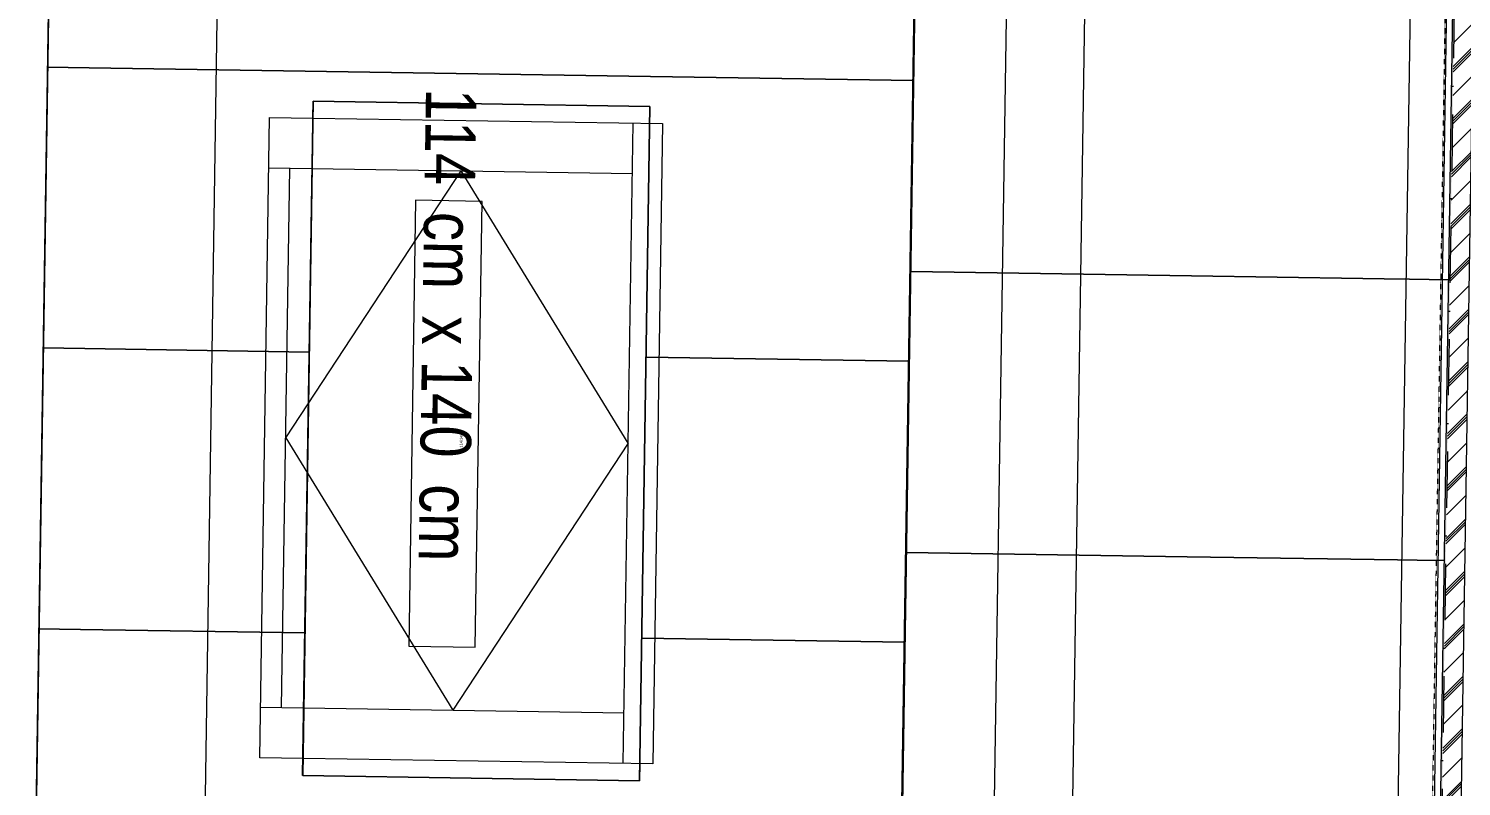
# Model space of a CAD drawing. Header units: metres. Extents: x -19025 to 34897, y -14024 to 26069.
# Drawn here: x -13373 to -10822, y 3422 to 4771 of the extents above; entities that cross this region are included whole.
import ezdxf
from ezdxf.enums import TextEntityAlignment as Align

# ---------------------------------------------------------------- set-up
doc = ezdxf.new("R2010")
doc.units = ezdxf.units.M
doc.header["$MEASUREMENT"] = 0
doc.set_wipeout_variables(frame=1)
for name, pattern in [('Strichlinie mittel', [0.15, 0.1, -0.05]), ('Wipeout_Contour', [1, 0, -1]), ('zz_Gebäudefluchtlinie', [0.2, 0.1, -0.05, 0, -0.05])]:
    doc.linetypes.add(name, pattern=pattern)
for name, color, linetype in [('11__100 Achsraster', 7, 'Continuous'), ('130 Wand Innen', 7, 'Continuous'), ('220 Bodenaufbau', 7, 'Continuous'), ('310 Dachkonstruktion massiv', 7, 'Continuous'), ('330 Dachdeckung', 7, 'Continuous'), ('520 Post', 7, 'Continuous'), ('930 Beschriftung Allgemein', 7, 'Continuous'), ('936 Beschriftung PP', 7, 'Continuous')]:
    doc.layers.add(name, color=color, linetype=linetype)
doc.styles.add('ERSTELLTER_STIL_1', font='ARIALN.TTF')
doc.styles.add('ERSTELLTER_STIL_4', font='arialbd.ttf')
doc.linetypes.add('Grenze Bezirk', pattern='A,0,[2,22HAUS116_412 STG1 _ 2.DG_IndexB_2026-08-161.Shx,S=0.001587,R=0,X=0,Y=0],-0.25,0', length=0.25)

# ---------------------------------------------------------------- blocks, each defined once
blk = doc.blocks.new('Decke_1_1', base_point=(-12.5417, 13.2338))
at = {"layer": '220 Bodenaufbau', "color": 7, "linetype": 'Continuous', "lineweight": 13, "flags": 128}
blk.add_lwpolyline([(-12.482, 21.772), (-12.74, 17.1693), (-10.4444, 17.0406), (-10.6591, 13.2049), (-12.5417, 13.2338), (-12.638, 6.9481), (-12.5214, 6.9463), (-12.5836, 2.8868), (-8.4848, 2.8239), (-8.5307, -0.1696), (-2.6045, -0.1696), (-2.5423, 3.8838), (-1.8278, 3.873), (-1.7618, 8.1713), (-2.5953, 8.1841), (-2.4657, 16.6303), (-2.3698, 16.6251), (-2.1874, 19.881)], dxfattribs=at)
blk = doc.blocks.new('Wand_118_1', base_point=(-12.5356, 13.2337))
at = {"color": 254, "linetype": 'Wipeout_Contour', "lineweight": 0, "ltscale": 65.628781}
blk.add_wipeout([(-12.6006, 13.2347), (-12.6946, 7.109), (-12.6296, 7.108), (-12.5356, 13.2337)], dxfattribs=at).dxf.layer = '130 Wand Innen'
at = {"layer": '130 Wand Innen', "color": 7, "linetype": 'Continuous', "lineweight": 13, "flags": 128}
for points in [[(-12.6006, 13.2347), (-12.6946, 7.109)], [(-12.6296, 7.108), (-12.5356, 13.2337)]]:
    blk.add_lwpolyline(points, dxfattribs=at)
blk = doc.blocks.new('Etikett_32_1', base_point=(-14.3167, 8.7668))
at = {"layer": '936 Beschriftung PP', "color": 7, "linetype": 'Continuous', "lineweight": 13, "flags": 128}
blk.add_lwpolyline([(-14.4475, 7.9753), (-14.329, 7.9734), (-14.3167, 8.7668), (-14.4353, 8.7687)], close=True, dxfattribs=at)
at = {"layer": '936 Beschriftung PP', "color": 7, "lineweight": 13, "insert": (-14.3422, 7.9736), "char_height": 0.09, "attachment_point": 3, "rotation": 269.113, "style": 'ERSTELLTER_STIL_1'}
blk.add_mtext('\\A1;{\\pqr;\\pt0,1;\\fArial Narrow|b0|i0|c0|p0;\\W1.000000;114\\fArial Narrow|b0|i0|c0|p0;\\W1.000000;\\A1{\\H.66x;\\S^  ;}\\fArial Narrow|b0|i0|c0|p0;\\W1.000000; cm\\fArial Narrow|b0|i0|c0|p0;\\W1.000000;\\A1{\\H.66x;\\S^  ;}\\fArial Narrow|b0|i0|c0|p0;\\W1.000000; x \\fArial Narrow|b0|i0|c0|p0;\\W1.000000;\\fArial Narrow|b0|i0|c0|p0;\\W1.000000;\\fArial Narrow|b0|i0|c0|p0;\\W1.000000;\\fArial Narrow|b0|i0|c0|p0;\\W1.000000;\\fArial Narrow|b0|i0|c0|p0;\\W1.000000;140\\fArial Narrow|b0|i0|c0|p0;\\W1.000000;\\A1{\\H.66x;\\S^  ;}\\fArial Narrow|b0|i0|c0|p0;\\W1.000000; cm\\fArial Narrow|b0|i0|c0|p0;\\W1.000000;\\A1{\\H.66x;\\S^  ;}\\fArial Narrow|b0|i0|c0|p0;\\W1.000000;\\fArial Narrow|b0|i0|c0|p0;\\W1.000000;\\fArial Narrow|b0|i0|c0|p0;\\W1.000000;\\fArial Narrow|b0|i0|c0|p0;\\W1.000000;\\fArial Narrow|b0|i0|c0|p0;\\W1.000000;\\fArial Narrow|b0|i0|c0|p0;\\W1.000000;\\fArial Narrow|b0|i0|c0|p0;\\W1.000000;\\A1{\\H.66x;\\S^  ;}\\fArial Narrow|b0|i0|c0|p0;\\W1.000000;\\fArial Narrow|b0|i0|c0|p0;\\W1.000000;\\A1{\\H.66x;\\S^  ;}\\fArial Narrow|b0|i0|c0|p0;\\W1.000000;\\fArial Narrow|b0|i0|c0|p0;\\W1.000000;\\fArial Narrow|b0|i0|c0|p0;\\W1.000000;\\fArial Narrow|b0|i0|c0|p0;\\W1.000000;\\fArial Narrow|b0|i0|c0|p0;\\W1.000000;\\fArial Narrow|b0|i0|c0|p0;\\W1.000000;\\fArial Narrow|b0|i0|c0|p0;\\W1.000000;\\A1{\\H.66x;\\S^  ;}\\fArial Narrow|b0|i0|c0|p0;\\W1.000000;\\fArial Narrow|b0|i0|c0|p0;\\W1.000000;\\A1{\\H.66x;\\S^  ;}\\fArial Narrow|b0|i0|c0|p0;\\W1.000000;\\fArial Narrow|b0|i0|c0|p0;\\W1.000000;\\fArial Narrow|b0|i0|c0|p0;\\W1.000000;\\fArial Narrow|b0|i0|c0|p0;\\W1.000000;\\fArial Narrow|b0|i0|c0|p0;\\W1.000000;\\fArial Narrow|b0|i0|c0|p0;\\W1.000000;\\fArial Narrow|b0|i0|c0|p0;\\W1.000000;\\A1{\\H.66x;\\S^  ;}\\fArial Narrow|b0|i0|c0|p0;\\W1.000000;\\fArial Narrow|b0|i0|c0|p0;\\W1.000000;\\A1{\\H.66x;\\S^  ;}\\fArial Narrow|b0|i0|c0|p0;\\W1.000000;\\fArial Narrow|b0|i0|c0|p0;\\W1.000000;\\fArial Narrow|b0|i0|c0|p0;\\W1.000000;\\fArial Narrow|b0|i0|c0|p0;\\W1.000000;\\fArial Narrow|b0|i0|c0|p0;\\W1.000000;\\fArial Narrow|b0|i0|c0|p0;\\W1.000000;\\fArial Narrow|b0|i0|c0|p0;\\W1.000000;\\A1{\\H.66x;\\S^  ;}\\fArial Narrow|b0|i0|c0|p0;\\W1.000000;}', dxfattribs=at)
at = {"layer": '936 Beschriftung PP', "color": 7, "lineweight": 13, "style": 'ERSTELLTER_STIL_1'}
blk.add_attdef('DUMMY_92', text='', height=0.09, rotation=269.113, dxfattribs=at).set_placement((-14.3167, 8.7668), align=Align.TOP_LEFT)
blk = doc.blocks.new('*X675')
at = {"layer": '310 Dachkonstruktion massiv', "color": 8, "linetype": 'Continuous', "lineweight": 5}
for p, q in [((-13.0536, 8.6343), (-13.5536, 8.6419)), ((-13.5536, 8.6419), (-13.0536, 8.6343)), ((-12.5959, 8.6272), (-13.0536, 8.6343)), ((-13.0536, 8.6343), (-12.5959, 8.6272)), ((-13.0613, 8.1343), (-13.5612, 8.142)), ((-13.5612, 8.142), (-13.0613, 8.1343)), ((-12.6036, 8.1273), (-13.0613, 8.1343)), ((-13.0613, 8.1343), (-12.6036, 8.1273))]:
    blk.add_line(p, q, dxfattribs=at)
blk = doc.blocks.new('Dachfläche_33_1', base_point=(-13.4785, 13.5382))
at = {"layer": '310 Dachkonstruktion massiv', "linetype": 'Continuous', "lineweight": 5}
h = blk.add_hatch(dxfattribs=at)
h.set_pattern_fill('METALLE_SM_0001', color=5, style=0, pattern_type=2)
h.set_pattern_definition([(45, (0, 0), (-0.04596194, 0.04596194), [0.065, 0]), (45, (-0.02298, 0), (-0.04596194, 0.04596194), [0.065, 0]), (45, (-0.04596, 0), (-0.04596194, 0.04596194), [0.065, 0])])
h.paths.add_polyline_path([(-12.6248, 6.7479), (-12.6219, 6.7478), (-12.518, 13.5235), (-12.5208, 13.5235)])
at = {"layer": '310 Dachkonstruktion massiv', "linetype": 'Continuous', "lineweight": 13, "true_color": 0xd2b48c}
h = blk.add_hatch(dxfattribs=at)
h.set_pattern_fill('VOLLHOLZ_SN21_0001', color=43, style=0, pattern_type=2)
h.set_pattern_definition([(225, (-0.0023, 0.0023), (-0.04596194, 0.04596194), []), (225, (0, 0), (-0.04596194, 0.04596194), []), (225, (0.0023, -0.0023), (-0.04596194, 0.04596194), []), (225, (-0.068943, -0.02298), (-0.02298097, 0.02298097), [])])
h.paths.add_polyline_path([(-12.6219, 6.7478), (-12.588, 6.7473), (-12.4841, 13.5229), (-12.518, 13.5235)])
at = {"layer": '310 Dachkonstruktion massiv', "color": 7, "linetype": 'Continuous', "lineweight": 13, "flags": 128}
for points in [[(-13.4785, 13.5382), (-13.5824, 6.7625), (-12.6248, 6.7479)], [(-12.4841, 13.5229), (-12.588, 6.7473)]]:
    blk.add_lwpolyline(points, dxfattribs=at)
at = {"layer": '310 Dachkonstruktion massiv', "color": 7, "linetype": 'Continuous', "lineweight": 18, "flags": 128}
blk.add_lwpolyline([(-12.5208, 13.5235), (-12.6248, 6.7479)], dxfattribs=at)
at = {"layer": '310 Dachkonstruktion massiv', "color": 7, "linetype": 'zz_Gebäudefluchtlinie', "lineweight": 13, "flags": 128}
blk.add_lwpolyline([(-12.518, 13.5235), (-12.6219, 6.7478)], dxfattribs=at)
at = {"layer": '310 Dachkonstruktion massiv', "color": 7, "linetype": 'Continuous', "lineweight": 13}
blk.add_blockref('*X675', (0, 0), dxfattribs=at)
blk = doc.blocks.new('Einfache Dachfensteröffnung_25')
at = {"layer": '310 Dachkonstruktion massiv', "linetype": 'Continuous', "lineweight": 0}
for p, q in [((0.6003, 0.6), (-0.6003, 0.6)), ((-0.6003, 0.6), (-0.6003, 0)), ((0.6003, 0), (0.6003, 0.6)), ((-0.6003, 0), (0.6003, 0))]:
    blk.add_line(p, q, dxfattribs=at)
blk = doc.blocks.new('VELUX GGU_5')
at = {"layer": '310 Dachkonstruktion massiv', "color": 7, "linetype": 'Continuous', "lineweight": 13}
for p, q in [((-0.57, 0.6475), (0.57, 0.6475)), ((-0.48, 0), (-0.48, 0.6475)), ((0, 0.6475), (-0.48, 0.3425)), ((0, 0.6475), (0.48, 0.3425)), ((0.48, 0), (0.48, 0.6475)), ((0, 0.0375), (-0.48, 0.3425)), ((0, 0.0375), (0.48, 0.3425)), ((-0.48, 0.0375), (0.48, 0.0375))]:
    blk.add_line(p, q, dxfattribs=at)
at = {"layer": '310 Dachkonstruktion massiv', "color": 7, "linetype": 'Continuous', "lineweight": 13, "flags": 128}
blk.add_lwpolyline([(-0.57, 0), (0.57, 0), (0.57, 0.7), (-0.57, 0.7)], close=True, dxfattribs=at)
at = {"layer": '310 Dachkonstruktion massiv', "color": 255, "linetype": 'Continuous', "lineweight": 13, "style": 'ERSTELLTER_STIL_1'}
blk.add_attdef('BO_edinum', text='', height=0.005, rotation=180, dxfattribs=at).set_placement((0, 0.35), align=Align.MIDDLE_CENTER)
blk = doc.blocks.new('Dachfläche_36_1', base_point=(-13.5824, 6.7626))
at = {"layer": '310 Dachkonstruktion massiv', "color": 255, "linetype": 'Continuous', "lineweight": 13, "flags": 128}
for points in [[(-15.1245, 6.7843), (-13.5824, 6.7626), (-13.4785, 13.5382), (-15.0205, 13.5619)], [(-14.7128, 7.7765), (-14.6954, 8.9163), (-14.6185, 8.9151), (-14.618, 8.9451), (-14.0181, 8.9359), (-14.0185, 8.9059), (-13.9954, 8.9056), (-14.0129, 7.7657), (-14.036, 7.7661), (-14.0365, 7.7355), (-14.6364, 7.7447), (-14.6359, 7.7753)]]:
    blk.add_lwpolyline(points, close=True, dxfattribs=at)
at = {"layer": '310 Dachkonstruktion massiv', "linetype": 'Continuous', "lineweight": 0, "rotation": 269.1211930973006}
blk.add_blockref('Einfache Dachfensteröffnung_25', (-14.6272, 8.3449), dxfattribs=at)
at = {"layer": '310 Dachkonstruktion massiv', "linetype": 'Continuous', "lineweight": 0}
ref = blk.add_blockref('VELUX GGU_5', (-14.7041, 8.3464), dxfattribs=dict(at, xscale=-1, rotation=269.1211930973006))
ref.add_attrib('BO_edinum', '114/140', dxfattribs={"color": 8, "linetype": 'Continuous', "lineweight": 13, "height": 0.005, "rotation": 89.1212, "style": 'ERSTELLTER_STIL_1'}).set_placement((-14.3541, 8.341), align=Align.MIDDLE_CENTER)
blk = doc.blocks.new('*X743')
at = {"layer": '330 Dachdeckung', "color": 8, "linetype": 'Continuous', "lineweight": 5}
for p, q in [((-15.0167, 9.0047), (-15.0913, 9.0059)), ((-15.0913, 9.0059), (-15.0167, 9.0047)), ((-14.5167, 8.997), (-15.0167, 9.0047)), ((-15.0167, 9.0047), (-14.5167, 8.997)), ((-14.0168, 8.9893), (-14.5167, 8.997)), ((-14.5167, 8.997), (-14.0168, 8.9893)), ((-13.5493, 8.9821), (-14.0168, 8.9893)), ((-14.0168, 8.9893), (-13.5493, 8.9821)), ((-15.0244, 8.5048), (-15.0991, 8.5059)), ((-15.0991, 8.5059), (-15.0244, 8.5048)), ((-14.6249, 8.4986), (-15.0244, 8.5048)), ((-15.0244, 8.5048), (-14.6249, 8.4986)), ((-14.0245, 8.4894), (-14.0249, 8.4894)), ((-14.0249, 8.4894), (-14.0245, 8.4894)), ((-13.557, 8.4822), (-14.0245, 8.4894)), ((-14.0245, 8.4894), (-13.557, 8.4822)), ((-15.032, 8.0048), (-15.1068, 8.006)), ((-15.1068, 8.006), (-15.032, 8.0048)), ((-14.6326, 7.9987), (-15.032, 8.0048)), ((-15.032, 8.0048), (-14.6326, 7.9987)), ((-14.0322, 7.9895), (-14.0326, 7.9895)), ((-14.0326, 7.9895), (-14.0322, 7.9895)), ((-13.5647, 7.9823), (-14.0322, 7.9895)), ((-14.0322, 7.9895), (-13.5647, 7.9823))]:
    blk.add_line(p, q, dxfattribs=at)
blk = doc.blocks.new('Einfache Dachfensteröffnung_28')
at = {"layer": '330 Dachdeckung', "linetype": 'Continuous', "lineweight": 0}
for p, q in [((0.6003, 0.6), (-0.6003, 0.6)), ((-0.6003, 0.6), (-0.6003, 0)), ((0.6003, 0), (0.6003, 0.6)), ((-0.6003, 0), (0.6003, 0))]:
    blk.add_line(p, q, dxfattribs=at)
blk = doc.blocks.new('Dachfläche_51_1', base_point=(-14.8181, 7.1373))
at = {"layer": '330 Dachdeckung', "color": 7, "linetype": 'Continuous', "lineweight": 13, "flags": 128}
for points in [[(-15.1202, 7.142), (-14.8181, 7.1373), (-13.578, 7.1183), (-13.476, 13.7382), (-13.4155, 13.7373), (-13.4155, 13.7373), (-13.7314, 13.7422), (-14.6147, 13.7557), (-15.0177, 13.7618)], [(-14.0365, 7.7355), (-14.6365, 7.7447), (-14.618, 8.9452), (-14.0181, 8.9359)]]:
    blk.add_lwpolyline(points, close=True, dxfattribs=at)
at = {"layer": '330 Dachdeckung', "color": 7, "linetype": 'Continuous', "lineweight": 13}
blk.add_blockref('*X743', (0, 0), dxfattribs=at)
at = {"layer": '330 Dachdeckung', "linetype": 'Continuous', "lineweight": 0, "rotation": 269.11873895628}
blk.add_blockref('Einfache Dachfensteröffnung_28', (-14.6272, 8.345), dxfattribs=at)
blk = doc.blocks.new('Standard-Rastermarker_14')
at = {"layer": '11__100 Achsraster', "color": 8, "linetype": 'Grenze Bezirk', "lineweight": 5}
blk.add_line((1, 0), (22.8752, 0), dxfattribs=at)
at = {"layer": '11__100 Achsraster', "color": 8, "lineweight": 5, "style": 'ERSTELLTER_STIL_4'}
blk.add_attdef('AC_MarkerText_1', text='', height=0.2, rotation=0.8788, dxfattribs=at).set_placement((24.123, 0.1), align=Align.TOP_CENTER)
blk = doc.blocks.new('Regenrinne 27_2')
at = {"layer": '520 Post', "color": 7, "linetype": 'Continuous', "lineweight": 13, "flags": 128}
blk.add_lwpolyline([(0, -0.07), (6.6145, -0.07), (6.6145, 0.07), (0, 0.07)], close=True, dxfattribs=at)

msp = doc.modelspace()

# ---------------------------------------------------------------- block references
at = {"layer": '11__100 Achsraster', "color": 7, "linetype": 'Continuous', "lineweight": 18, "xscale": 999.9999999999995, "yscale": 999.9999999999995, "zscale": 999.9999999999995, "rotation": 269.1211930973006}
msp.add_blockref('Standard-Rastermarker_14', (-12895.958, 14031.111), dxfattribs=at)
at = {"layer": '220 Bodenaufbau', "color": 7, "linetype": 'Continuous', "lineweight": 13, "xscale": 1000, "yscale": 1000, "zscale": 1000}
msp.add_blockref('Decke_1_1', (-10790.357, 8930.711), dxfattribs=at)
at = {"layer": '310 Dachkonstruktion massiv', "color": 255, "linetype": 'Continuous', "lineweight": 13, "xscale": 1000, "yscale": 1000, "zscale": 1000}
msp.add_blockref('Dachfläche_36_1', (-11831.073, 2459.514), dxfattribs=at)
at = {"layer": '330 Dachdeckung', "color": 7, "linetype": 'Continuous', "lineweight": 13, "xscale": 1000, "yscale": 1000, "zscale": 1000}
msp.add_blockref('Dachfläche_51_1', (-13066.742, 2834.265), dxfattribs=at)
at = {"layer": '520 Post', "color": 7, "linetype": 'Continuous', "lineweight": 13, "xscale": 1000, "yscale": 1000, "zscale": 1000, "rotation": 269.1211937094428}
msp.add_blockref('Regenrinne 27_2', (-11491.172, 9429.553), dxfattribs=at)
at = {"layer": '936 Beschriftung PP', "color": 7, "linetype": 'Continuous', "lineweight": 13, "xscale": 1000, "yscale": 1000, "zscale": 1000}
msp.add_blockref('Etikett_32_1', (-12565.362, 4463.762), dxfattribs=at)

# ---------------------------------------------------------------- next in the draw order: block references
at = {"layer": '130 Wand Innen', "color": 7, "lineweight": 30, "xscale": 1000, "yscale": 1000, "zscale": 1000}
msp.add_blockref('Wand_118_1', (-10784.307, 8930.619), dxfattribs=at)

# ---------------------------------------------------------------- next in the draw order: linework, layer by layer
at = {"layer": '930 Beschriftung Allgemein', "color": 7, "linetype": 'Strichlinie mittel', "lineweight": 13}
msp.add_lwpolyline([(-9888.071, 8916.874), (-10784.307, 8930.619), (-10888.423, 2445.018), (-9738.558, 2427.381)], dxfattribs=at)

# ---------------------------------------------------------------- next in the draw order: block references
at = {"layer": '310 Dachkonstruktion massiv', "color": 7, "linetype": 'Continuous', "lineweight": 13, "xscale": 1000, "yscale": 1000, "zscale": 1000}
msp.add_blockref('Dachfläche_33_1', (-11727.14, 9235.132), dxfattribs=at)

doc.saveas('drawing.dxf')
